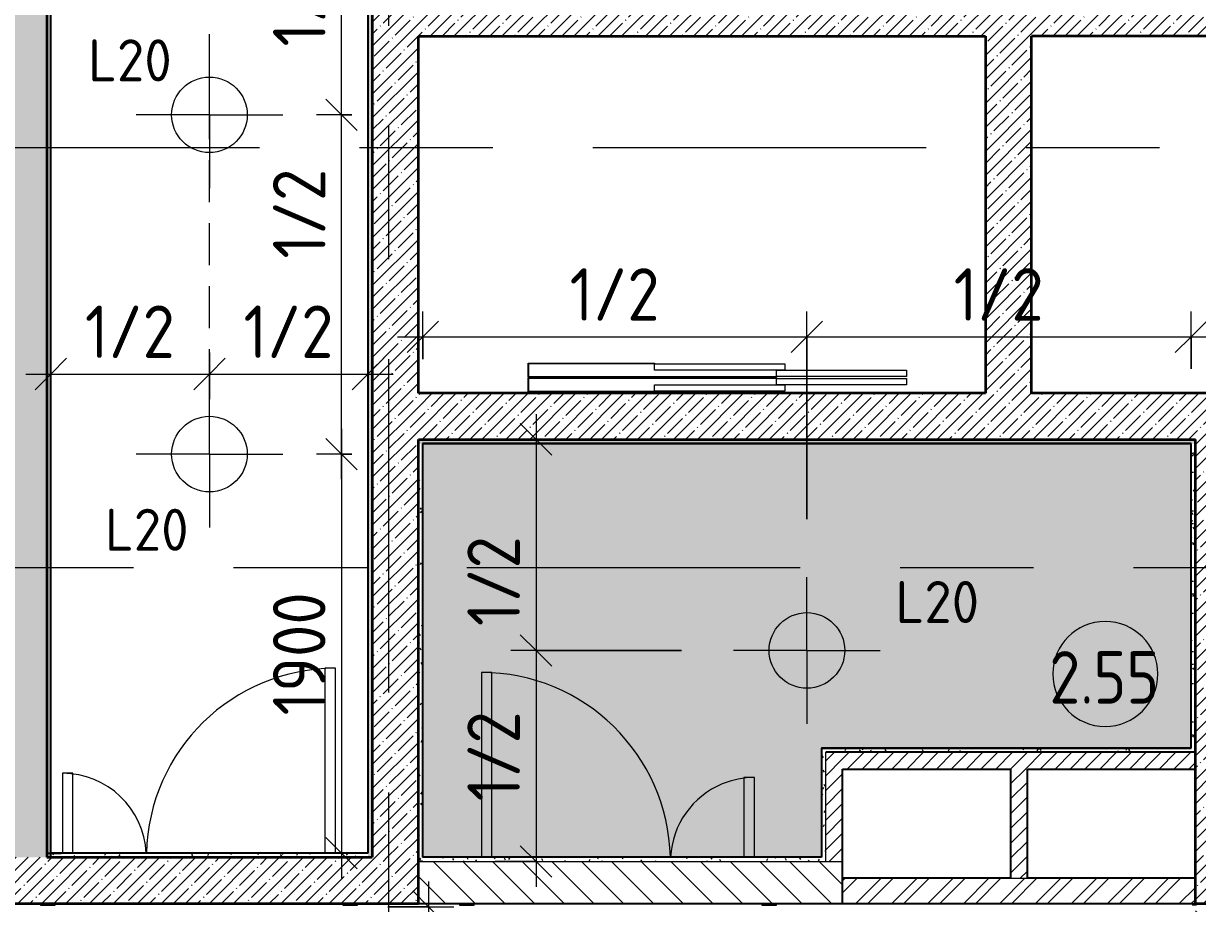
# Model space of a CAD drawing. Header units: millimetres. Extents: x 81094 to 272713, y -8553 to 29000.
# Drawn here: x 92920 to 98510, y 13400 to 17591 of the extents above; entities that cross this region are included whole.
import ezdxf

# ---------------------------------------------------------------- set-up
doc = ezdxf.new("R2010")
doc.units = ezdxf.units.MM
for name, pattern in [('200_ШТРИХ_ш1п0_6_', [160, 100, -60]), ('ADSK_Штрих_ш2 п1', [300, 200, -100]), ('Осевая', [3175, 635, -476.25, 1587.5, -476.25])]:
    doc.linetypes.add(name, pattern=pattern)
for name, color, linetype, lineweight in [('A-ANNO-DIMS', 7, 'Continuous', 9), ('A-ANNO-DIMS-100', 7, 'Continuous', 9), ('A-AREA-1', 7, '200_ШТРИХ_ш1п0_6_', 35), ('A-AREA-IDEN', 7, 'Continuous', 9), ('A-DETL-1', 7, 'ADSK_Штрих_ш2 п1', 9), ('A-DOOR', 7, 'Continuous', 9), ('A-DOOR-1', 7, 'Continuous', 13), ('A-DOOR-FRAM', 7, 'Continuous', 13), ('A-DOOR-FRAM-1', 7, 'Continuous', 9), ('A-WALL', 7, 'Continuous', 9), ('E-LITE-EQPM-IDEN', 7, 'Continuous', 9), ('I-WALL', 7, 'Continuous', 9), ('Оси-2', 7, 'Осевая', 9)]:
    doc.layers.add(name, color=color, linetype=linetype, lineweight=lineweight)
for name, color, linetype, lineweight, true_color in [('A-ANNO-NOTE', 1, 'Continuous', 9, 0xff0000), ('A-WALL-1', 7, 'Continuous', 35, 0x3c3c3c), ('A-WALL-3', 7, 'Continuous', 25, 0x3c3c3c), ('A-WALL-FNSH-2', 7, 'Continuous', 13, 0x3c3c3c)]:
    doc.layers.add(name, color=color, linetype=linetype, lineweight=lineweight, true_color=true_color)
doc.layers.add('A-CLNG-PATT-1', color=7, linetype='Continuous', lineweight=9, transparency=1)
doc.styles.add('GOST Common', font='GOST_Common.ttf', dxfattribs={"height": 200})
doc.styles.add('GOST Common_1', font='GOST_Common.ttf', dxfattribs={"width": 0.9, "height": 250})
doc.styles.add('ISOCPEUR', font='isocpeur.ttf', dxfattribs={"width": 0.9, "height": 250})
doc.dimstyles.new('ISO-2_5_0_9К_БОЛЬШОЙ', dxfattribs={"dimscale": 304.8, "dimtxt": 248.995294, "dimasz": 0.492126, "dimexe": 0.393701, "dimexo": 0.984252, "dimgap": 0, "dimtad": 1, "dimdec": 0, "dimrnd": 10, "dimzin": 0, "dimdsep": 46, "dimtxsty": 'ISOCPEUR', "dimblk1": 'OBLIQUE', "dimblk2": 'OBLIQUE', "dimsah": 1, "dimcen": 0.09, "dimdle": 0.393701, "dimazin": 0, "dimtfac": 1, "dimtdec": 4, "dimtix": 1, "dimtmove": 0, "dimatfit": 3, "dimfxl": 1, "dimtvp": 1, "dimtolj": 1, "dimtzin": 0, "dimarcsym": 2})
doc.dimstyles.new('ISO-2_5_0_9К_БОЛЬШОЙ_1', dxfattribs={"dimscale": 304.8, "dimtxt": 248.995294, "dimasz": 0.492126, "dimexe": 0.393701, "dimexo": 0.984252, "dimgap": 0, "dimtad": 1, "dimdec": 0, "dimrnd": 10, "dimzin": 0, "dimdsep": 46, "dimtxsty": 'ISOCPEUR', "dimblk1": 'OBLIQUE', "dimblk2": 'OBLIQUE', "dimsah": 1, "dimcen": 0.09, "dimdle": 0.393701, "dimazin": 0, "dimtfac": 1, "dimtdec": 4, "dimtix": 1, "dimtmove": 2, "dimatfit": 3, "dimfxl": 1, "dimtvp": 1, "dimtolj": 1, "dimtzin": 0, "dimarcsym": 2})
pattern_1 = [(45, (0, 0), (-57.024626, 57.024626), []), (45, (57.025, 0), (-57.024626, 57.024626), [100.806, -20.161, 3.353, -16.808])]
pattern_2 = [(135, (0, 0), (-70.71068, -70.71068), [])]
pattern_3 = [(45, (0, 0), (-35.35534, 35.35534), [])]
pattern_4 = [(0, (0, 0), (121.92, 30.48), [10.058, -81.382, 10.058, -81.382, -487.68]), (0, (0, 0), (121.92, 30.48), [-182.88, 10.058, -172.822, 10.058, -81.382, -213.36]), (0, (0, 0), (121.92, 30.48), [-457.2, 10.058, -50.902, 10.058, -142.342]), (120, (45.72, 15.24), (-87.356454, 90.345817), [10.058, -81.382, 10.058, -81.382, -487.68]), (120, (45.72, 15.24), (-87.356454, 90.345817), [-182.88, 10.058, -172.822, 10.058, -81.382, -213.36]), (120, (45.72, 15.24), (-87.356454, 90.345817), [-457.2, 10.058, -50.902, 10.058, -142.342]), (240, (60.96, 76.2), (-34.563546, -120.825817), [10.058, -81.382, 10.058, -81.382, -487.68]), (240, (60.96, 76.2), (-34.563546, -120.825817), [-182.88, 10.058, -172.822, 10.058, -81.382, -213.36]), (240, (60.96, 76.2), (-34.563546, -120.825817), [-457.2, 10.058, -50.902, 10.058, -142.342])]

# ---------------------------------------------------------------- blocks, each defined once
blk = doc.blocks.new('110_Дверь_СКБ_2Ст - Д-1_л_Лестничная клетка EIS60 2-V1-План расстановки осветительного оборудования 2 этажа в осях 23-33')
at = {"layer": 'A-DOOR'}
for centre, radius, start, end in [((662.5, 110), 900, 90, 178.7224), ((-637.5, 110), 400, 2.8833, 90)]:
    blk.add_arc(centre, radius, start, end, dxfattribs=at)
at = {"layer": 'A-DOOR-1'}
for p, q in [((662.5, 1010), (612.5, 1010)), ((612.5, 1010), (612.5, 130)), ((662.5, 130), (662.5, 1010)), ((-637.5, 510), (-637.5, 130)), ((-587.5, 510), (-637.5, 510)), ((-587.5, 130), (-587.5, 510))]:
    blk.add_line(p, q, dxfattribs=at)
at = {"layer": 'A-DOOR-FRAM'}
for p, q in [((-742.5, -111), (-742.5, -118)), ((-672.5, -118), (-672.5, -111)), ((697.5, -111), (697.5, -118)), ((767.5, -118), (767.5, -111)), ((-742.5, -118), (-672.5, -118)), ((697.5, -118), (767.5, -118))]:
    blk.add_line(p, q, dxfattribs=at)
blk = doc.blocks.new('110_Дверь_СКБ_2Ст - Д-3а 1450x2100h_Лестничная клетка из коридора-32352288-План расстановки осветительного оборудования 2 этажа в осях 23-33')
at = {"layer": 'A-DOOR'}
for centre, radius, start, end in [((-637.5, 100), 900, 1.3415, 90), ((662.5, 100), 400, 112.5, 176.9726), ((662.5, 100), 400, 90, 112.5)]:
    blk.add_arc(centre, radius, start, end, dxfattribs=at)
at = {"layer": 'A-DOOR-1'}
for p, q in [((-637.5, 1000), (-637.5, 121)), ((-587.5, 1000), (-637.5, 1000)), ((-587.5, 121), (-587.5, 1000)), ((662.5, 500), (612.5, 500)), ((612.5, 500), (612.5, 121)), ((662.5, 121), (662.5, 500))]:
    blk.add_line(p, q, dxfattribs=at)
at = {"layer": 'A-DOOR-FRAM'}
for p, q in [((-742.5, -101), (-742.5, -108)), ((-742.5, -108), (-672.5, -108)), ((-672.5, -108), (-672.5, -101)), ((697.5, -101), (697.5, -108)), ((697.5, -108), (767.5, -108)), ((767.5, -108), (767.5, -101))]:
    blk.add_line(p, q, dxfattribs=at)
blk = doc.blocks.new('DOR_Дверь лифта - 1350х2050h-19118285-План расстановки осветительного оборудования 2 этажа в осях 23-33')
at = {"layer": 'A-DOOR'}
for p, q in [((-600, -180), (-600, -150)), ((-600, -150), (20, -150)), ((-20, -150), (-20, -120)), ((-20, -120), (600, -120)), ((600, -150), (-20, -150)), ((20, -150), (20, -180)), ((600, -120), (600, -150)), ((20, -180), (-600, -180)), ((-600, -220), (-600, -190)), ((-600, -190), (20, -190)), ((20, -220), (-600, -220)), ((-20, -250), (-20, -220)), ((-20, -220), (600, -220)), ((20, -190), (20, -220)), ((600, -220), (600, -250)), ((600, -250), (-20, -250))]:
    blk.add_line(p, q, dxfattribs=at)
at = {"layer": 'A-DOOR-FRAM-1'}
for p, q in [((600, -120), (600, -117)), ((600, -117), (1203, -117)), ((1200, -120), (600, -120)), ((1200, -180), (1200, -120)), ((1203, -117), (1203, -183)), ((20, -180), (1200, -180)), ((20, -183), (20, -180)), ((1203, -183), (20, -183)), ((20, -187), (1203, -187)), ((20, -190), (20, -187)), ((1200, -190), (20, -190)), ((1200, -250), (1200, -190)), ((1203, -187), (1203, -253)), ((600, -250), (1200, -250)), ((600, -253), (600, -250)), ((1203, -253), (600, -253))]:
    blk.add_line(p, q, dxfattribs=at)
blk = doc.blocks.new('DIMBLOCK61-План расстановки осветительного оборудования 2 этажа в осях 23-33')
at = {"layer": 'A-ANNO-DIMS-100'}
for p, q in [((94821, 15992), (94821, 16218.6)), ((96650, 15230.4), (96650, 16218.6)), ((94701, 16098.6), (96650, 16098.6)), ((94821, 16098.6), (94821, 15992)), ((96650, 16098.6), (96650, 15230.4))]:
    blk.add_line(p, q, dxfattribs=at)
at = {"layer": 'A-ANNO-DIMS-100', "lineweight": 20}
for p, q in [((94821, 16098.6), (94896, 16173.6)), ((96650, 16098.6), (96725, 16173.6)), ((94821, 16098.6), (94746, 16023.6)), ((96650, 16098.6), (96575, 16023.6))]:
    blk.add_line(p, q, dxfattribs=at)
at = {"layer": 'A-ANNO-DIMS-100', "color": 0, "insert": (95520, 16425.2), "char_height": 250, "width": 517.144, "attachment_point": 1, "line_spacing_factor": 1.149209, "style": 'ISOCPEUR'}
blk.add_mtext('1/2', dxfattribs=at)
blk = doc.blocks.new('_Oblique')
at = {"color": 0, "linetype": 'ByBlock', "lineweight": -2}
blk.add_line((-0.5, -0.5), (0.5, 0.5), dxfattribs=at)
blk = doc.blocks.new('DIMBLOCK62-План расстановки осветительного оборудования 2 этажа в осях 23-33')
at = {"layer": 'A-ANNO-DIMS-100'}
for p, q in [((96650, 15230.4), (96650, 16218.6)), ((98479, 15946.1), (98479, 16218.6)), ((96650, 16098.6), (98599, 16098.6)), ((96650, 16098.6), (96650, 15230.4)), ((98479, 16098.6), (98479, 15946.1))]:
    blk.add_line(p, q, dxfattribs=at)
at = {"layer": 'A-ANNO-DIMS-100', "lineweight": 20}
for p, q in [((96650, 16098.6), (96725, 16173.6)), ((98479, 16098.6), (98554, 16173.6)), ((96650, 16098.6), (96575, 16023.6)), ((98479, 16098.6), (98404, 16023.6))]:
    blk.add_line(p, q, dxfattribs=at)
at = {"layer": 'A-ANNO-DIMS-100', "color": 0, "insert": (97349, 16425.2), "char_height": 250, "width": 517.144, "attachment_point": 1, "line_spacing_factor": 1.149209, "style": 'ISOCPEUR'}
blk.add_mtext('1/2', dxfattribs=at)
blk = doc.blocks.new('DIMBLOCK63-План расстановки осветительного оборудования 2 этажа в осях 23-33')
at = {"layer": 'A-ANNO-DIMS-100'}
for p, q in [((95360, 15730), (95360, 14605)), ((95166, 15610), (95480, 15610)), ((95360, 15610), (95166, 15610)), ((96052.5, 14605), (95240, 14605)), ((95360, 14605), (96052.5, 14605))]:
    blk.add_line(p, q, dxfattribs=at)
at = {"layer": 'A-ANNO-DIMS-100', "lineweight": 20}
for p, q in [((95360, 15610), (95285, 15685)), ((95360, 15610), (95435, 15535)), ((95360, 14605), (95285, 14680)), ((95360, 14605), (95435, 14530))]:
    blk.add_line(p, q, dxfattribs=at)
at = {"layer": 'A-ANNO-DIMS-100', "color": 0, "insert": (95033.3, 14720.8), "char_height": 250, "width": 517.144, "attachment_point": 1, "rotation": 90, "line_spacing_factor": 1.149209, "style": 'ISOCPEUR'}
blk.add_mtext('1/2', dxfattribs=at)
blk = doc.blocks.new('DIMBLOCK64-План расстановки осветительного оборудования 2 этажа в осях 23-33')
at = {"layer": 'A-ANNO-DIMS-100', "lineweight": 20}
for p, q in [((95360, 14605), (95285, 14680)), ((95360, 14605), (95435, 14530)), ((95360, 13600), (95285, 13675)), ((95360, 13600), (95435, 13525))]:
    blk.add_line(p, q, dxfattribs=at)
at = {"layer": 'A-ANNO-DIMS-100'}
for p, q in [((96052.5, 14605), (95240, 14605)), ((95360, 14605), (95360, 13480)), ((95360, 14605), (96052.5, 14605)), ((95166, 13600), (95480, 13600)), ((95360, 13600), (95166, 13600))]:
    blk.add_line(p, q, dxfattribs=at)
at = {"layer": 'A-ANNO-DIMS-100', "color": 0, "insert": (95033.3, 13887), "char_height": 250, "width": 517.144, "attachment_point": 1, "rotation": 90, "line_spacing_factor": 1.149209, "style": 'ISOCPEUR'}
blk.add_mtext('1/2', dxfattribs=at)
blk = doc.blocks.new('DIMBLOCK65-План расстановки осветительного оборудования 2 этажа в осях 23-33')
at = {"layer": 'A-ANNO-DIMS-100'}
for p, q in [((94434.1, 15660), (94434.1, 13520)), ((94483.3, 15540), (94314.1, 15540)), ((94434.1, 15540), (94483.3, 15540)), ((94240.1, 13640), (94554.1, 13640)), ((94434.1, 13640), (94240.1, 13640))]:
    blk.add_line(p, q, dxfattribs=at)
at = {"layer": 'A-ANNO-DIMS-100', "lineweight": 20}
for p, q in [((94434.1, 15540), (94359.1, 15615)), ((94434.1, 15540), (94509.1, 15465)), ((94434.1, 13640), (94359.1, 13715)), ((94434.1, 13640), (94509.1, 13565))]:
    blk.add_line(p, q, dxfattribs=at)
at = {"layer": 'A-ANNO-DIMS-100', "color": 0, "insert": (94107.5, 14295.5), "char_height": 250, "width": 706.764, "attachment_point": 1, "rotation": 90, "line_spacing_factor": 1.149209, "style": 'ISOCPEUR'}
blk.add_mtext('1900', dxfattribs=at)
blk = doc.blocks.new('DIMBLOCK66-План расстановки осветительного оборудования 2 этажа в осях 23-33')
at = {"layer": 'A-ANNO-DIMS-100'}
for p, q in [((93050, 15727.2), (93050, 16041.1)), ((93805, 16024.1), (93805, 15801.1)), ((93805, 15921.1), (93805, 16024.1)), ((92930, 15921.1), (93805, 15921.1)), ((93050, 15921.1), (93050, 15727.2))]:
    blk.add_line(p, q, dxfattribs=at)
at = {"layer": 'A-ANNO-DIMS-100', "lineweight": 20}
for p, q in [((93050, 15921.1), (93125, 15996.1)), ((93805, 15921.1), (93880, 15996.1)), ((93050, 15921.1), (92975, 15846.1)), ((93805, 15921.1), (93730, 15846.1))]:
    blk.add_line(p, q, dxfattribs=at)
at = {"layer": 'A-ANNO-DIMS-100', "color": 0, "insert": (93212, 16247.7), "char_height": 250, "width": 517.144, "attachment_point": 1, "line_spacing_factor": 1.149209, "style": 'ISOCPEUR'}
blk.add_mtext('1/2', dxfattribs=at)
blk = doc.blocks.new('DIMBLOCK67-План расстановки осветительного оборудования 2 этажа в осях 23-33')
at = {"layer": 'A-ANNO-DIMS-100'}
for p, q in [((93805, 16024.1), (93805, 15801.1)), ((93805, 15921.1), (93805, 16024.1)), ((94560, 15727.2), (94560, 16041.1)), ((93805, 15921.1), (94680, 15921.1)), ((94560, 15921.1), (94560, 15727.2))]:
    blk.add_line(p, q, dxfattribs=at)
at = {"layer": 'A-ANNO-DIMS-100', "lineweight": 20}
for p, q in [((93805, 15921.1), (93880, 15996.1)), ((94560, 15921.1), (94635, 15996.1)), ((93805, 15921.1), (93730, 15846.1)), ((94560, 15921.1), (94485, 15846.1))]:
    blk.add_line(p, q, dxfattribs=at)
at = {"layer": 'A-ANNO-DIMS-100', "color": 0, "insert": (93967, 16247.7), "char_height": 250, "width": 517.144, "attachment_point": 1, "line_spacing_factor": 1.149209, "style": 'ISOCPEUR'}
blk.add_mtext('1/2', dxfattribs=at)
blk = doc.blocks.new('Марка_Помещения - Номер-25198446-План расстановки осветительного оборудования 2 этажа в осях 23-33')
at = {"layer": 'A-AREA-IDEN'}
for start, end in [(360, 180), (180, 360)]:
    blk.add_arc((0, 0), 2.5, start, end, dxfattribs=at)
blk = doc.blocks.new('DIMBLOCK160-План расстановки осветительного оборудования 2 этажа в осях 23-33')
at = {"layer": 'A-ANNO-DIMS-100', "lineweight": 20}
for p, q in [((94434.1, 17155.5), (94359.1, 17230.5)), ((94434.1, 17155.5), (94509.1, 17080.5)), ((94434.1, 15540), (94359.1, 15615)), ((94434.1, 15540), (94509.1, 15465))]:
    blk.add_line(p, q, dxfattribs=at)
at = {"layer": 'A-ANNO-DIMS-100'}
for p, q in [((94483.3, 17155.5), (94314.1, 17155.5)), ((94434.1, 15420), (94434.1, 17155.5)), ((94434.1, 17155.5), (94483.3, 17155.5)), ((94483.3, 15540), (94314.1, 15540)), ((94434.1, 15540), (94483.3, 15540))]:
    blk.add_line(p, q, dxfattribs=at)
at = {"layer": 'A-ANNO-DIMS-100', "color": 0, "insert": (94107.5, 16470.7), "char_height": 250, "width": 517.144, "attachment_point": 1, "rotation": 90, "line_spacing_factor": 1.149209, "style": 'ISOCPEUR'}
blk.add_mtext('1/2', dxfattribs=at)
blk = doc.blocks.new('DIMBLOCK161-План расстановки осветительного оборудования 2 этажа в осях 23-33')
at = {"layer": 'A-ANNO-DIMS-100', "lineweight": 20}
for p, q in [((94434.1, 18771), (94359.1, 18846)), ((94434.1, 18771), (94509.1, 18696)), ((94434.1, 17155.5), (94359.1, 17230.5)), ((94434.1, 17155.5), (94509.1, 17080.5))]:
    blk.add_line(p, q, dxfattribs=at)
at = {"layer": 'A-ANNO-DIMS-100'}
for p, q in [((94434.1, 17155.5), (94434.1, 18891)), ((94483.3, 18771), (94314.1, 18771)), ((94434.1, 18771), (94483.3, 18771)), ((94483.3, 17155.5), (94314.1, 17155.5)), ((94434.1, 17155.5), (94483.3, 17155.5))]:
    blk.add_line(p, q, dxfattribs=at)
at = {"layer": 'A-ANNO-DIMS-100', "color": 0, "insert": (94107.5, 17480.5), "char_height": 250, "width": 517.144, "attachment_point": 1, "rotation": 90, "line_spacing_factor": 1.149209, "style": 'ISOCPEUR'}
blk.add_mtext('1/2', dxfattribs=at)
blk = doc.blocks.new('DIMBLOCK185-План расстановки осветительного оборудования 2 этажа в осях 23-33')
at = {"layer": 'A-ANNO-DIMS-100'}
for p, q in [((94848.9, 13505), (94848.9, 12003)), ((94655, 13385), (94968.9, 13385)), ((94848.9, 13385), (94655, 13385)), ((94655, 12003), (94968.9, 12003)), ((94848.9, 12003), (94655, 12003))]:
    blk.add_line(p, q, dxfattribs=at)
at = {"layer": 'A-ANNO-DIMS-100', "lineweight": 20}
for p, q in [((94848.9, 13385), (94773.9, 13460)), ((94848.9, 13385), (94923.9, 13310)), ((94848.9, 12003), (94773.9, 12078)), ((94848.9, 12003), (94923.9, 11928))]:
    blk.add_line(p, q, dxfattribs=at)
at = {"layer": 'A-ANNO-DIMS-100', "color": 0, "insert": (94522.3, 12478.5), "char_height": 250, "width": 517.144, "attachment_point": 1, "rotation": 90, "line_spacing_factor": 1.149209, "style": 'ISOCPEUR'}
blk.add_mtext('1/2', dxfattribs=at)

msp = doc.modelspace()

# ---------------------------------------------------------------- hatches: boundary and pattern name
at = {"layer": 'A-CLNG-PATT-1'}
msp.add_hatch(color=256, dxfattribs=at).paths.add_polyline_path([(96212.8, 13621), (96719, 13621), (96719, 14141), (98479, 14141), (98479, 15589), (94821, 15589), (94821, 13621), (94919.8, 13621)])
at = {"layer": 'I-WALL'}
h = msp.add_hatch(dxfattribs=at)
h.set_pattern_fill('FP_2', color=256, style=0, pattern_type=2)
h.set_pattern_definition(pattern_1)
h.paths.add_polyline_path([(93030, 13620), (93030, 21550), (92810, 21550), (92810, 13620), (92980.4, 13620)])
h = msp.add_hatch(dxfattribs=at)
h.set_pattern_fill('FP_19', color=256, style=0, pattern_type=2)
h.set_pattern_definition(pattern_4)
h.paths.add_polyline_path([(93050, 13620), (93050, 21150), (93030, 21150), (93030, 13620)])
h = msp.add_hatch(dxfattribs=at)
h.set_pattern_fill('FP_19', color=256, style=0, pattern_type=2)
h.set_pattern_definition(pattern_4)
h.paths.add_polyline_path([(94580, 13620), (94580, 17770), (94560, 17770), (94560, 13620)])
h = msp.add_hatch(dxfattribs=at)
h.set_pattern_fill('FP_2', color=256, style=0, pattern_type=2)
h.set_pattern_definition(pattern_1)
h.paths.add_polyline_path([(100720, 17530), (100800, 17530), (100800, 17750), (94580, 17750), (94580, 17530), (100091.7, 17530)])
h = msp.add_hatch(dxfattribs=at)
h.set_pattern_fill('FP_2', color=256, style=0, pattern_type=2)
h.set_pattern_definition(pattern_1)
h.paths.add_polyline_path([(94800, 13620), (94800, 17530), (94580, 17530), (94580, 13620)])
h = msp.add_hatch(dxfattribs=at)
h.set_pattern_fill('FP_2', color=256, style=0, pattern_type=2)
h.set_pattern_definition(pattern_1)
h.paths.add_polyline_path([(97720, 15830), (97720, 17530), (97500, 17530), (97500, 15830), (97505.8, 15830)])
h = msp.add_hatch(dxfattribs=at)
h.set_pattern_fill('FP_2', color=256, style=0, pattern_type=2)
h.set_pattern_definition(pattern_1)
h.paths.add_polyline_path([(98500, 15610), (98720, 15610), (98720, 15830), (94800, 15830), (94800, 15610), (97505.8, 15610)])
h = msp.add_hatch(dxfattribs=at)
h.set_pattern_fill('FP_19', color=256, style=0, pattern_type=2)
h.set_pattern_definition(pattern_4)
h.paths.add_polyline_path([(98480, 15590), (98500, 15590), (98500, 15610), (94800, 15610), (94800, 15590), (98479, 15590)])
h = msp.add_hatch(dxfattribs=at)
h.set_pattern_fill('FP_2', color=256, style=0, pattern_type=2)
h.set_pattern_definition(pattern_1)
h.paths.add_polyline_path([(98720, 13400), (98720, 15610), (98500, 15610), (98500, 13400)])
h = msp.add_hatch(dxfattribs=at)
h.set_pattern_fill('FP_19', color=256, style=0, pattern_type=2)
h.set_pattern_definition(pattern_4)
h.paths.add_polyline_path([(94800, 13600), (94820, 13600), (94820, 15590), (94800, 15590), (94800, 13620)])
h = msp.add_hatch(dxfattribs=at)
h.set_pattern_fill('FP_19', color=256, style=0, pattern_type=2)
h.set_pattern_definition(pattern_4)
h.paths.add_polyline_path([(98500, 14140), (98500, 15590), (98480, 15590), (98480, 14140)])
h = msp.add_hatch(dxfattribs=at)
h.set_pattern_fill('FP_19', color=256, style=0, pattern_type=2)
h.set_pattern_definition(pattern_4)
h.paths.add_polyline_path([(96740, 13620), (96740, 14140), (96720, 14140), (96720, 13620)])
h = msp.add_hatch(dxfattribs=at)
h.set_pattern_fill('FP_19', color=256, style=0, pattern_type=2)
h.set_pattern_definition(pattern_4)
h.paths.add_polyline_path([(98500, 14120), (98500, 14140), (96740, 14140), (96740, 14120), (98152.2, 14120)])
h = msp.add_hatch(dxfattribs=at)
h.set_pattern_fill('FP_4', color=256, style=0, pattern_type=2)
h.set_pattern_definition(pattern_3)
h.paths.add_polyline_path([(96820, 13600), (96820, 14120), (96740, 14120), (96740, 13600)])
h = msp.add_hatch(dxfattribs=at)
h.set_pattern_fill('FP_4', color=256, style=0, pattern_type=2)
h.set_pattern_definition(pattern_3)
h.paths.add_polyline_path([(98500, 14040), (98500, 14120), (96820, 14120), (96820, 14040), (98152.2, 14040)])
h = msp.add_hatch(dxfattribs=at)
h.set_pattern_fill('FP_4', color=256, style=0, pattern_type=2)
h.set_pattern_definition(pattern_3)
h.paths.add_polyline_path([(97700, 13520), (97700, 14040), (97620, 14040), (97620, 13520)])
h = msp.add_hatch(dxfattribs=at)
h.set_pattern_fill('FP_2', color=256, style=0, pattern_type=2)
h.set_pattern_definition(pattern_1)
h.paths.add_polyline_path([(93050, 13400), (93050, 13620), (90380, 13620), (90380, 13400), (93030, 13400)])
h = msp.add_hatch(dxfattribs=at)
h.set_pattern_fill('FP_19', color=256, style=0, pattern_type=2)
h.set_pattern_definition(pattern_4)
h.paths.add_polyline_path([(93050, 13620), (94560, 13620), (94560, 13640), (93030, 13640), (93030, 13620)])
h = msp.add_hatch(dxfattribs=at)
h.set_pattern_fill('FP_2', color=256, style=0, pattern_type=2)
h.set_pattern_definition(pattern_1)
h.paths.add_polyline_path([(94800, 13400), (94800, 13620), (93050, 13620), (93050, 13400), (93626.9, 13400)])
h = msp.add_hatch(dxfattribs=at)
h.set_pattern_fill('FP_3', color=256, style=0, pattern_type=2)
h.set_pattern_definition(pattern_2)
h.paths.add_polyline_path([(96820, 13400), (96820, 13600), (94800, 13600), (94800, 13400), (96212.8, 13400)])
h = msp.add_hatch(dxfattribs=at)
h.set_pattern_fill('FP_19', color=256, style=0, pattern_type=2)
h.set_pattern_definition(pattern_4)
h.paths.add_polyline_path([(96740, 13600), (96740, 13620), (94820, 13620), (94820, 13600), (96212.8, 13600)])
h = msp.add_hatch(dxfattribs=at)
h.set_pattern_fill('FP_18', color=256, style=0, pattern_type=2)
h.set_pattern_definition([(45, (0, 0), (-85.53659, 85.53659), []), (45, (57.02, 0), (-85.53659, 85.53659), [])])
h.paths.add_polyline_path([(98475.5, 13400), (98500, 13400), (98500, 13520), (96820, 13520), (96820, 13400), (98152.2, 13400)])
h = msp.add_hatch(dxfattribs=at)
h.set_pattern_fill('FP_3', color=256, style=0, pattern_type=2)
h.set_pattern_definition(pattern_2)
h.paths.add_polyline_path([(98700, 11320), (98700, 11340), (98500, 11340), (98500, 11320)])
h.paths.add_polyline_path([(98500, 13240), (98700, 13240), (98700, 13400), (98500, 13400), (98500, 13390)])

# ---------------------------------------------------------------- linework, layer by layer
at = {"layer": 'A-ANNO-NOTE'}
for p, q in [((93805, 17155.5), (93805, 17504.4)), ((93805, 17155.5), (93456.1, 17155.5)), ((93805, 17155.5), (93805, 16806.6)), ((93805, 17155.5), (94153.9, 17155.5)), ((93805, 15540), (93805, 15888.9)), ((93805, 15540), (93456.1, 15540)), ((93805, 15540), (93805, 15191.1)), ((93805, 15540), (94153.9, 15540)), ((96650, 14605), (96650, 14953.9)), ((96650, 14605), (96301.1, 14605)), ((96650, 14605), (96650, 14256.1)), ((96650, 14605), (96998.9, 14605))]:
    msp.add_line(p, q, dxfattribs=at)
for centre in [(93805, 17155.5), (93805, 15540), (96650, 14605)]:
    msp.add_circle(centre, 180, dxfattribs=at)
at = {"layer": 'A-AREA-1'}
msp.add_line((98489, 13400), (98489, 13390), dxfattribs=at)
at = {"layer": 'A-DETL-1'}
msp.add_line((93805, 15540), (93805, 19683.9), dxfattribs=at)
at = {"layer": 'A-WALL'}
for p, q in [((96740, 13600), (96740, 14120)), ((94820, 13600), (96820, 13600)), ((97620, 13520), (97700, 13520))]:
    msp.add_line(p, q, dxfattribs=at)
at = {"layer": 'A-WALL-1'}
for p, q in [((93030, 21150), (93030, 13620)), ((94580, 17750), (94580, 13620)), ((94800, 15830), (94800, 17530)), ((94800, 17530), (97500, 17530)), ((97500, 17530), (97500, 15830)), ((97720, 15830), (97720, 17530)), ((100800, 17530), (97720, 17530)), ((97500, 15830), (94800, 15830)), ((98720, 15830), (97720, 15830)), ((94800, 13400), (94800, 15610)), ((94800, 15610), (98500, 15610)), ((98500, 13400), (98500, 15610)), ((93030, 13620), (94580, 13620)), ((90380, 13400), (94800, 13400)), ((98500, 13400), (98720, 13400))]:
    msp.add_line(p, q, dxfattribs=at)
at = {"layer": 'A-WALL-3'}
for p, q in [((93050, 13620), (93050, 21150)), ((94560, 17770), (94560, 13640)), ((98480, 15590), (94820, 15590)), ((94820, 15590), (94820, 13620)), ((98480, 14140), (98480, 15590)), ((96720, 14140), (96720, 13620)), ((96720, 14140), (98480, 14140)), ((98500, 14120), (96740, 14120)), ((96820, 13400), (96820, 14040)), ((96820, 14040), (97620, 14040)), ((97620, 14040), (97620, 13520)), ((97700, 14040), (98500, 14040)), ((97700, 13520), (97700, 14040)), ((93030, 13640), (93098.2, 13640)), ((94820, 13600), (94800, 13600)), ((96720, 13620), (94820, 13620)), ((97620, 13520), (96820, 13520)), ((98500, 13520), (97700, 13520)), ((94800, 13400), (96820, 13400)), ((94800, 13400), (94800, 13400)), ((96820, 13400), (98500, 13400)), ((98500, 13400), (98500, 13390))]:
    msp.add_line(p, q, dxfattribs=at)
at = {"layer": 'A-WALL-FNSH-2'}
for p, q in [((93051, 13641), (93051, 21129)), ((94821, 15589), (98479, 15589)), ((94821, 15589), (94821, 13620)), ((98479, 15589), (98479, 14141)), ((96719, 14141), (96719, 13621)), ((98479, 14141), (96719, 14141)), ((94560, 13641), (93051, 13641)), ((93098.2, 13640), (94560, 13640)), ((96719, 13621), (94821, 13621))]:
    msp.add_line(p, q, dxfattribs=at)
at = {"layer": 'I-WALL'}
for p, q in [((94559, 13640), (94559, 17770)), ((93051, 13641), (93051, 13640)), ((96820, 13399), (96820, 13400))]:
    msp.add_line(p, q, dxfattribs=at)
at = {"layer": 'Оси-2'}
for p, q in [((94660, 593.7), (94660, 19415.1)), ((84993.9, 17000), (122738, 17000)), ((84393.9, 15000), (122138, 15000)), ((84393.9, 13400), (122138, 13400))]:
    msp.add_line(p, q, dxfattribs=at)

# ---------------------------------------------------------------- block references
at = {"layer": 'A-AREA-IDEN', "xscale": 99.99999999999993, "yscale": 99.99999999999993, "zscale": 99.99999999999993}
msp.add_blockref('Марка_Помещения - Номер-25198446-План расстановки осветительного оборудования 2 этажа в осях 23-33', (98070.6, 14493.3), dxfattribs=at)
at = {"layer": 'A-DOOR', "rotation": 180}
msp.add_blockref('DOR_Дверь лифта - 1350х2050h-19118285-План расстановки осветительного оборудования 2 этажа в осях 23-33', (96525, 15720), dxfattribs=at)
at = {"layer": 'A-DOOR'}
for name, p in [('110_Дверь_СКБ_2Ст - Д-1_л_Лестничная клетка EIS60 2-V1-План расстановки осветительного оборудования 2 этажа в осях 23-33', (93742.5, 13510)), ('110_Дверь_СКБ_2Ст - Д-3а 1450x2100h_Лестничная клетка из коридора-32352288-План расстановки осветительного оборудования 2 этажа в осях 23-33', (95737.5, 13500))]:
    msp.add_blockref(name, p, dxfattribs=at)

# ---------------------------------------------------------------- texts
at = {"layer": 'A-AREA-IDEN', "insert": (97804.9, 14601.8), "char_height": 250, "width": 663.797, "attachment_point": 1, "style": 'GOST Common_1'}
msp.add_mtext('2.55', dxfattribs=at)
at = {"layer": 'E-LITE-EQPM-IDEN', "char_height": 200, "width": 529.114, "attachment_point": 1, "style": 'GOST Common'}
for insert in [(93227.1, 17515), (93307.4, 15279.8), (97071.7, 14935.8)]:
    msp.add_mtext('L20', dxfattribs=dict(at, insert=insert))

# ---------------------------------------------------------------- dimensions: what is measured, and where the dimension line sits
at = {"layer": 'A-ANNO-DIMS'}
for base, p1, p2, override, picture, middle in [((94434.1, 18771), (94183.3, 17155.5), (94183.3, 18771), {"dimpost": '<>', "dimfxl": 1615.5}, 'DIMBLOCK161-План расстановки осветительного оборудования 2 этажа в осях 23-33', (94274.1, 17739.1)), ((94434.1, 17155.5), (94183.3, 15540), (94183.3, 17155.5), {"dimpost": '<>', "dimfxl": 1615.5}, 'DIMBLOCK160-План расстановки осветительного оборудования 2 этажа в осях 23-33', (94274.1, 16729.2)), ((95360, 14605), (95466, 15610), (96352.5, 14605), {"dimpost": '<>', "dimfxl": 1340.095538}, 'DIMBLOCK63-План расстановки осветительного оборудования 2 этажа в осях 23-33', (95200, 14979.3))]:
    dim = msp.add_linear_dim(base=base, p1=p1, p2=p2, angle=90, text='1/2', dimstyle='ISO-2_5_0_9К_БОЛЬШОЙ_1', override=override, dxfattribs=at)
    dim.commit()
    dim.dimension.update_dxf_attribs({"geometry": picture, "text_midpoint": middle, "dimtype": 160, "text_rotation": 90})
for base, p1, p2, override, picture, middle in [((96650, 16098.6), (94821, 15692), (96650, 14930.4), {"dimpost": '<>', "dimfxl": 1981.237732}, 'DIMBLOCK61-План расстановки осветительного оборудования 2 этажа в осях 23-33', (95735.5, 16223.6)), ((98479, 16098.6), (96650, 14930.4), (98479, 15646.1), {"dimpost": '<>', "dimfxl": 1964.051698}, 'DIMBLOCK62-План расстановки осветительного оборудования 2 этажа в осях 23-33', (97564.5, 16223.6)), ((93805, 15921.1), (93050, 16027.2), (93805, 16324.1), {"dimpost": '<>', "dimfxl": 811.298644}, 'DIMBLOCK66-План расстановки осветительного оборудования 2 этажа в осях 23-33', (93427.5, 16046.1)), ((94560, 15921.1), (93805, 16324.1), (94560, 16027.2), {"dimpost": '<>', "dimfxl": 811.298644}, 'DIMBLOCK67-План расстановки осветительного оборудования 2 этажа в осях 23-33', (94182.5, 16046.1))]:
    dim = msp.add_linear_dim(base=base, p1=p1, p2=p2, text='1/2', dimstyle='ISO-2_5_0_9К_БОЛЬШОЙ', override=override, dxfattribs=at)
    dim.commit()
    dim.dimension.update_dxf_attribs({"geometry": picture, "text_midpoint": middle})
dim = msp.add_linear_dim(base=(94434.1, 13640), p1=(94183.3, 15540), p2=(94540.1, 13640), angle=90, dimstyle='ISO-2_5_0_9К_БОЛЬШОЙ', override={"dimpost": '<>', "dimfxl": 1933.217325}, dxfattribs=at)
dim.commit()
dim.dimension.update_dxf_attribs({"geometry": 'DIMBLOCK65-План расстановки осветительного оборудования 2 этажа в осях 23-33', "text_midpoint": (94309.1, 14590)})
for base, p1, p2, override, picture, middle in [((95360, 13600), (96352.5, 14605), (95466, 13600), {"dimpost": '<>', "dimfxl": 1340.095538}, 'DIMBLOCK64-План расстановки осветительного оборудования 2 этажа в осях 23-33', (95235, 14102.5)), ((94848.9, 12003), (94955, 13385), (94955, 12003), {"dimpost": '<>', "dimfxl": 1382}, 'DIMBLOCK185-План расстановки осветительного оборудования 2 этажа в осях 23-33', (94723.9, 12694))]:
    dim = msp.add_linear_dim(base=base, p1=p1, p2=p2, angle=90, text='1/2', dimstyle='ISO-2_5_0_9К_БОЛЬШОЙ', override=override, dxfattribs=at)
    dim.commit()
    dim.dimension.update_dxf_attribs({"geometry": picture, "text_midpoint": middle})

doc.saveas('drawing.dxf')
